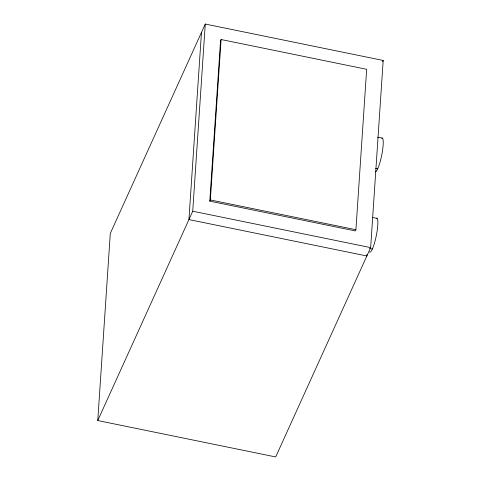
<?xml version="1.0" encoding="UTF-8"?>
<svg xmlns="http://www.w3.org/2000/svg" width="481" height="481" viewBox="0 0 481 481"><rect width="100%" height="100%" fill="white"/><g stroke="black" fill="none" stroke-linecap="round" stroke-linejoin="round"><path stroke-width="0.72" d="M97.763 420.55L110.305 233.387L205.267 24.05L383.183 60.45L370.647 247.613L275.685 456.95L97.763 420.55L192.725 211.213L205.267 24.05M201.473 32.413L188.931 219.576L366.853 255.976L366.949 254.479M209.794 201.154L220.545 40.729L221.092 39.52L366.66 69.3L355.916 229.732L355.369 230.934L209.794 201.154L210.341 199.952L221.092 39.52M382.599 61.736L383.183 60.45M377.537 137.175L382.485 138.191M375.607 168.392L377.723 168.825M372.871 217.538L377.11 218.404M210.341 199.952L355.916 229.732M192.725 211.213L370.647 247.613M369.522 248.461L372.354 249.038M376.328 218.254A17.364 3.054 -78.4 0 1 376.28 235.762A17.364 3.054 -78.4 0 1 369.444 251.99M381.704 138.041A17.364 3.054 -78.4 0 1 382.082 153.325A17.364 3.054 -78.4 0 1 375.601 171.921"/></g></svg>
